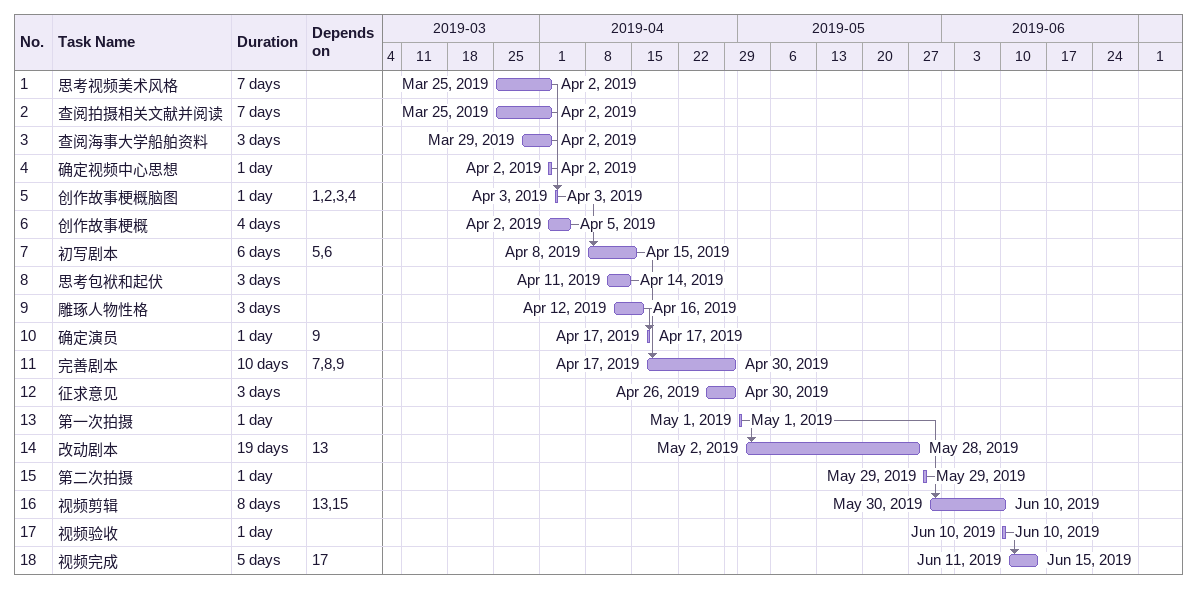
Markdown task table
| ID | Task | Duration | Start | Finish | Predecessors |
|---|---|---|---|---|---|
| 1 | 思考视频美术风格 | 7d | 2019-03-25 | 2019-04-02 |  |
| 2 | 查阅拍摄相关文献并阅读 | 7d | 2019-03-25 | 2019-04-02 |  |
| 3 | 查阅海事大学船舶资料 | 3d | 2019-03-29 | 2019-04-02 |  |
| 4 | 确定视频中心思想 | 1d | 2019-04-02 | 2019-04-02 |  |
| 5 | 创作故事梗概脑图 | 1d | 2019-04-03 | 2019-04-03 | 1, 2, 3, 4 |
| 6 | 创作故事梗概 | 4d | 2019-04-02 | 2019-04-05 |  |
| 7 | 初写剧本 | 6d | 2019-04-08 | 2019-04-15 | 5, 6 |
| 8 | 思考包袱和起伏 | 3d | 2019-04-11 | 2019-04-14 |  |
| 9 | 雕琢人物性格 | 3d | 2019-04-12 | 2019-04-16 |  |
| 10 | 确定演员 | 1d | 2019-04-17 | 2019-04-17 | 9 |
| 11 | 完善剧本 | 10d | 2019-04-17 | 2019-04-30 | 7, 8, 9 |
| 12 | 征求意见 | 3d | 2019-04-26 | 2019-04-30 |  |
| 13 | 第一次拍摄 | 1d | 2019-05-01 | 2019-05-01 |  |
| 14 | 改动剧本 | 19d | 2019-05-02 | 2019-05-28 | 13 |
| 15 | 第二次拍摄 | 1d | 2019-05-29 | 2019-05-29 |  |
| 16 | 视频剪辑 | 8d | 2019-05-30 | 2019-06-10 | 13, 15 |
| 17 | 视频验收 | 1d | 2019-06-10 | 2019-06-10 |  |
| 18 | 视频完成 | 5d | 2019-06-11 | 2019-06-15 | 17 |
